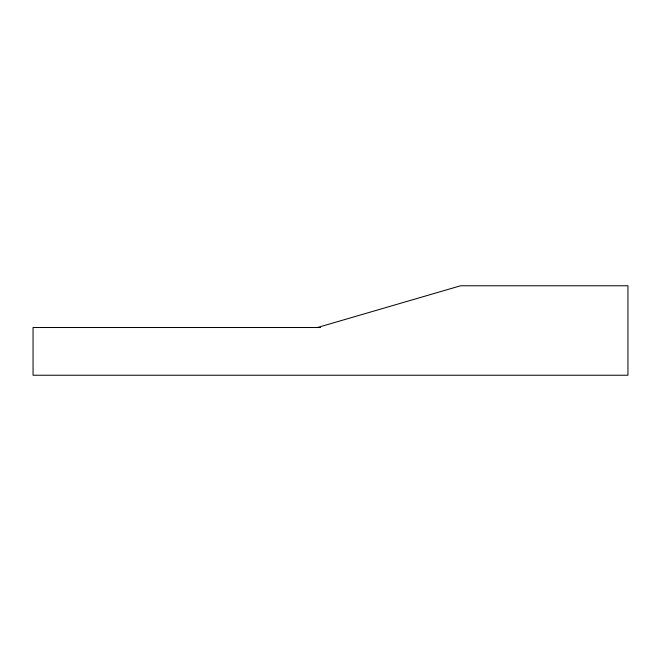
<?xml version="1.0" encoding="UTF-8"?>
<svg xmlns="http://www.w3.org/2000/svg" width="661" height="661" viewBox="0 0 661 661"><rect width="100%" height="100%" fill="white"/><g stroke="black" fill="none" stroke-linecap="round" stroke-linejoin="round"><path stroke-width="0.99" d="M317.47 327.517L460.61 285.767L627.95 285.767L627.95 375.233L33.05 375.233L33.05 327.517L320.56 327.517"/></g></svg>
